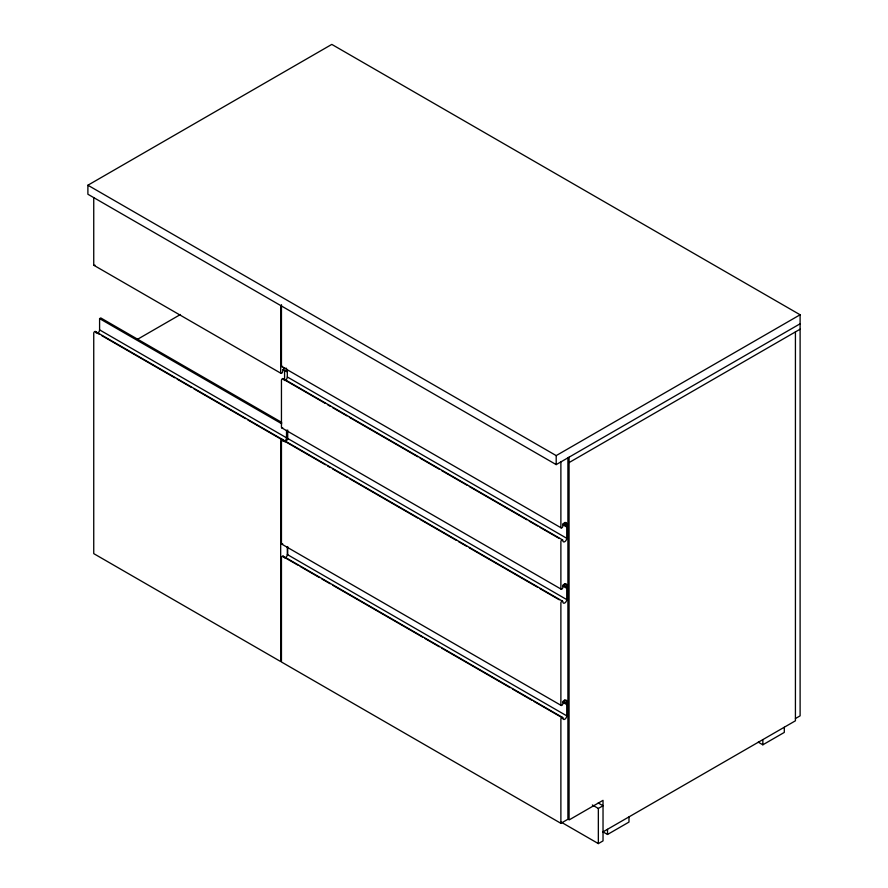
<?xml version="1.0" encoding="UTF-8"?>
<svg xmlns="http://www.w3.org/2000/svg" width="888" height="888" viewBox="0 0 888 888"><rect width="100%" height="100%" fill="white"/><g stroke="black" fill="none" stroke-linecap="round" stroke-linejoin="round"><path stroke-width="1.33" d="M800.11 323.787L556.199 464.613L87.89 194.239L87.89 185.226L331.801 44.4L800.11 314.774L800.11 715.85L795.426 718.547M97.136 333.466A2.764 1.598 -60 0 0 99.589 329.881L99.589 318.614L100.766 317.937L281.707 422.399M137.229 339.471L180.453 314.507M282.939 369.486L286.524 371.561L287.701 370.884M87.89 185.226L556.199 455.6L800.11 314.774M569.075 462.581L800.11 329.204M563.136 524.053L566.733 526.129L567.909 525.452L567.909 457.853M563.136 524.952L566.733 527.028L567.909 526.351L567.909 586.735L566.733 587.412L563.136 585.336M563.136 586.235L566.733 588.311L567.909 587.634L567.909 702.996L566.733 703.673L563.136 701.598M563.136 702.497L566.733 704.584L567.909 703.907L567.909 819.269L560.883 823.32L281.452 661.993L281.452 557.897A1.376 0.799 -60 0 1 282.428 556.21A1.376 0.799 -60 0 1 283.405 556.776L297.802 565.079M592.34 804.983L598.346 808.446L603.03 805.749L598.223 802.974M603.03 831.878L795.426 720.801L795.426 331.901M602.93 831.823L607.514 834.476L628.981 822.077L628.981 816.927M758.263 742.157L762.848 744.799L784.304 732.411L784.304 727.261M561.127 822.11L598.346 843.6L603.03 840.892L603.03 800.343L569.075 819.946L569.075 457.176M564.335 522.488L566.733 523.876L566.733 526.129M563.114 523.587L567.909 526.351M281.74 366.555L561.172 527.883M94.028 265.39L280.963 373.315M287.312 369.452L287.312 376.967L566.733 538.295A2.764 1.598 -60 0 1 564.79 541.669A2.764 1.598 -60 0 1 562.837 540.548A1.376 0.799 -60 0 0 561.86 539.982A1.376 0.799 -60 0 0 560.883 541.669L560.883 588.544A1.376 0.799 -60 0 0 561.86 589.099A1.376 0.799 -60 0 0 562.837 587.412A2.764 1.598 -60 0 1 564.79 584.038A2.764 1.598 -60 0 1 566.733 585.159L566.733 587.412M283.117 378.588L562.548 539.915M282.684 427.594A1.376 0.799 -60 0 1 281.452 427.217L281.452 380.341A1.376 0.799 -60 0 1 282.428 378.654A1.376 0.799 -60 0 1 283.405 379.22L325.385 403.452M327.783 404.839L330.181 406.227M332.578 407.603L346.964 415.917M349.361 417.305L417.726 456.765M420.124 458.153L439.316 469.23M441.713 470.618L466.899 485.159M469.297 486.535L526.861 519.78M529.259 521.156L537.651 526.007M540.048 527.394L559.24 538.472M564.335 583.771L566.733 585.159M563.114 584.87L567.909 587.634M99.589 318.614L281.74 423.765M281.74 427.85L561.172 589.166M99.589 329.881L286.524 437.806A2.764 1.598 -60 0 1 284.582 441.181M287.312 430.747L287.312 438.25L566.733 599.578A2.764 1.598 -60 0 1 564.79 602.963A2.764 1.598 -60 0 1 562.837 601.831A1.376 0.799 -60 0 0 561.86 601.265A1.376 0.799 -60 0 0 560.883 602.963L560.883 704.806A1.376 0.799 -60 0 0 561.86 705.372A1.376 0.799 -60 0 0 562.837 703.673A2.764 1.598 -60 0 1 564.79 700.299A2.764 1.598 -60 0 1 566.733 701.42L566.733 703.673M95.405 331.502L282.34 439.427M283.117 439.871L562.548 601.198M282.884 441.036A2.764 1.598 -60 0 1 282.628 440.06A1.376 0.799 -60 0 0 281.651 439.493A1.376 0.799 -60 0 0 280.675 441.181L280.675 661.549L93.74 553.624L93.74 333.255A1.376 0.799 -60 0 1 94.716 331.568A1.376 0.799 -60 0 1 95.693 332.134L99.29 334.21M101.687 335.586L174.781 377.789M177.178 379.176L191.553 387.479M193.95 388.855L245.477 418.614M247.874 419.991L282.628 440.06M282.684 543.856A1.376 0.799 -60 0 1 281.452 543.478L281.452 441.636A1.376 0.799 -60 0 1 282.428 439.949A1.376 0.799 -60 0 1 283.405 440.504L325.385 464.746M327.783 466.122L330.181 467.51M332.578 468.897L346.964 477.2M349.361 478.588L417.726 518.059M420.124 519.436L456.099 540.215M458.497 541.591L466.899 546.442M469.297 547.829L537.651 587.29M540.048 588.677L559.24 599.755M564.335 700.044L566.733 701.42M563.114 701.132L567.909 703.907M281.74 544.111L561.172 705.438M287.312 547.008L287.312 554.523L566.733 715.839A2.764 1.598 -60 0 1 564.79 719.225A2.764 1.598 -60 0 1 562.837 718.092L534.054 701.476M283.117 556.143L562.548 717.471M300.2 566.466L319.38 577.544M321.789 578.932L330.181 583.771M332.578 585.159L422.522 637.085M424.919 638.472L439.316 646.786M441.713 648.162L510.067 687.634M512.465 689.021L531.657 700.099M762.848 739.649L762.848 744.799M607.514 829.325L607.514 834.476M598.346 808.446L598.346 843.6M566.733 527.028L566.733 538.295M566.733 588.311L566.733 599.578M566.733 704.584L566.733 715.839M560.883 461.915L560.883 527.25A1.376 0.799 -60 0 0 561.86 527.816A1.376 0.799 -60 0 0 562.837 526.129A2.764 1.598 -60 0 1 564.79 522.743A2.764 1.598 -60 0 1 566.733 523.876M560.883 823.32L560.883 719.225A1.376 0.799 -60 0 1 561.86 717.537A1.376 0.799 -60 0 1 562.837 718.092M556.199 455.6L556.199 464.613M287.701 430.025L287.701 439.726M287.701 546.531L287.701 554.856M286.524 371.561L286.524 369.308A2.764 1.598 -60 0 0 285.958 368.043M286.524 430.291L286.524 437.806M284.582 370.351L284.582 380.053M281.452 304.673L281.452 365.923A1.376 0.799 -60 0 0 282.684 366.3M280.675 305.605L280.675 372.683A1.376 0.799 -60 0 0 281.651 373.249A1.376 0.799 -60 0 0 282.628 371.561A2.764 1.598 -60 0 1 284.582 368.176M93.74 197.68L93.74 264.757A1.376 0.799 -60 0 0 94.972 265.135M287.312 554.523A2.764 1.598 -60 0 1 284.848 558.108M283.472 557.32A2.764 1.598 -60 0 1 283.405 556.776M287.312 376.967A2.764 1.598 -60 0 1 284.848 380.564M283.472 379.764A2.764 1.598 -60 0 1 283.405 379.22M95.76 332.678A2.764 1.598 -60 0 1 95.693 332.134M287.312 438.25A2.764 1.598 -60 0 1 284.848 441.847M283.472 441.047A2.764 1.598 -60 0 1 283.405 440.504"/></g></svg>
